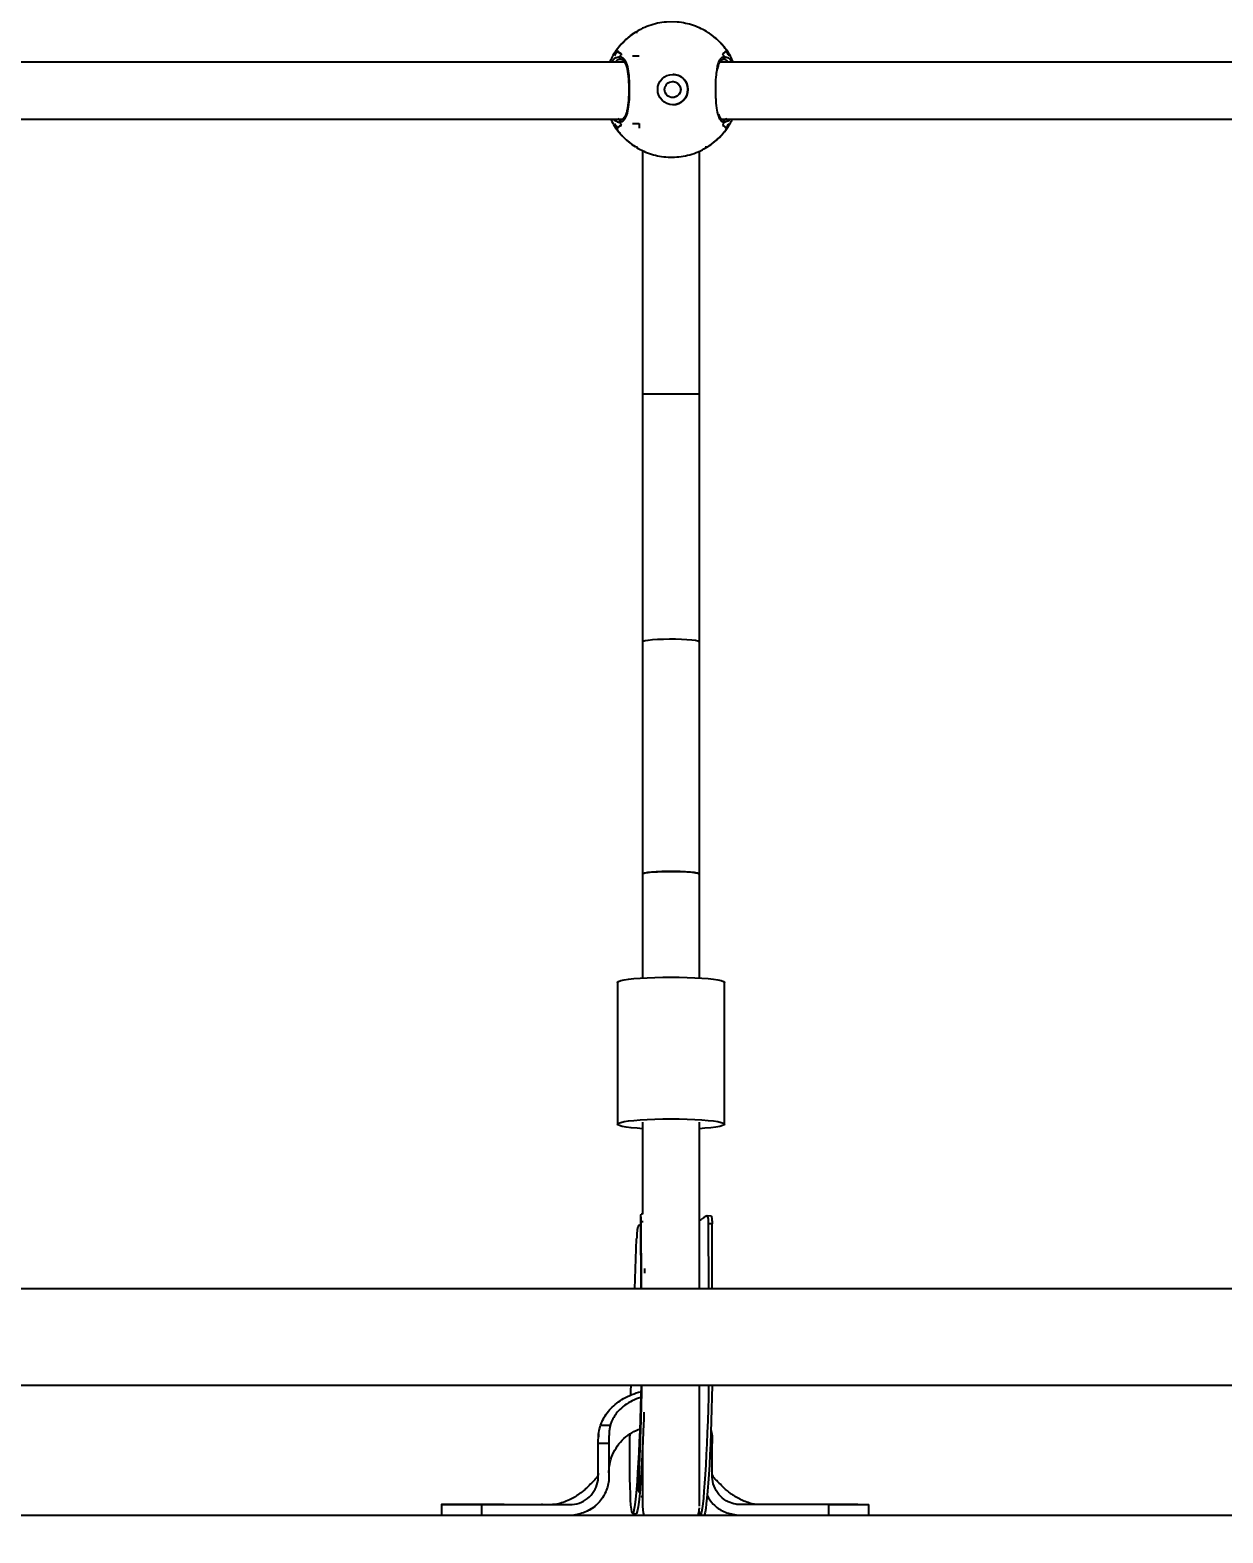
# Model space of a CAD drawing. Header units: millimetres. Extents: x -3365 to 2979, y -3775 to 2808.
# Drawn here: x -451.1 to -116.1, y -1146.7 to -724.7 of the extents above; entities that cross this region are included whole.
import ezdxf

# ---------------------------------------------------------------- set-up
doc = ezdxf.new("R2010")
doc.units = ezdxf.units.MM
for name, color, linetype in [('DIKOM_ОБЪЕКТ', 7, 'Continuous'), ('DIKOM_РАЗМЕР_ЗОНА', 7, 'Continuous'), ('DIKOM_РАЗМЕР_ОБЪЕКТА', 7, 'Continuous')]:
    doc.layers.add(name, color=color, linetype=linetype)
doc.styles.add('style1', font='arial.ttf', dxfattribs={"width": 0.8})
doc.dimstyles.new('1-50', dxfattribs={"dimtxt": 300, "dimasz": 200, "dimexe": 100, "dimexo": 0, "dimgap": 100, "dimtad": 1, "dimdec": 0, "dimtxsty": 'style1', "dimcen": 0, "dimclrd": 7, "dimclre": 7, "dimadec": 1, "dimazin": 2, "dimtfac": 1, "dimtdec": 0, "dimtmove": 0, "dimatfit": 3, "dimfxl": 0, "dimlwd": 25, "dimlwe": 18, "dimarcsym": 0})

# ---------------------------------------------------------------- blocks, each defined once
blk = doc.blocks.new('*D10')
at = {"layer": 'Defpoints', "color": 0, "transparency": 16777216}
for p in [(-921.14, 1308.33), (-1680.72, -1441.67), (325.78, -1441.67)]:
    blk.add_point(p, dxfattribs=at)
at = {"layer": 'DIKOM_РАЗМЕР_ОБЪЕКТА', "color": 7, "lineweight": 18, "transparency": 16777216}
for p, q in [((-921.14, 1308.33), (-1780.72, 1308.33)), ((325.78, -1441.67), (-1780.72, -1441.67))]:
    blk.add_line(p, q, dxfattribs=at)
at = {"layer": 'DIKOM_РАЗМЕР_ОБЪЕКТА', "color": 7, "lineweight": 25, "transparency": 16777216}
blk.add_line((-1680.72, 1108.33), (-1680.72, -1241.67), dxfattribs=at)
at = {"layer": 'DIKOM_РАЗМЕР_ОБЪЕКТА', "color": 7, "transparency": 16777216}
for points in [[(-1714.05, 1108.33), (-1647.38, 1108.33), (-1680.72, 1308.33)], [(-1714.05, -1241.67), (-1647.38, -1241.67), (-1680.72, -1441.67)]]:
    blk.add_solid(points, dxfattribs=at)
at = {"layer": 'DIKOM_РАЗМЕР_ОБЪЕКТА', "color": 0, "transparency": 16777216, "insert": (-1933.89, 16.54), "char_height": 300, "attachment_point": 5, "rotation": 90, "style": 'style1'}
blk.add_mtext('2750', dxfattribs=at)
blk = doc.blocks.new('*D11')
at = {"layer": 'Defpoints', "color": 0, "transparency": 16777216}
for p in [(-2621.14, -852.95), (2978.86, -852.95), (2978.86, -3675.5)]:
    blk.add_point(p, dxfattribs=at)
at = {"layer": 'DIKOM_РАЗМЕР_ЗОНА', "color": 7, "lineweight": 18, "transparency": 16777216}
for p, q in [((-2621.14, -852.95), (-2621.14, -3775.5)), ((2978.86, -852.95), (2978.86, -3775.5))]:
    blk.add_line(p, q, dxfattribs=at)
at = {"layer": 'DIKOM_РАЗМЕР_ЗОНА', "color": 7, "lineweight": 25, "transparency": 16777216}
blk.add_line((-2421.14, -3675.5), (2778.86, -3675.5), dxfattribs=at)
at = {"layer": 'DIKOM_РАЗМЕР_ЗОНА', "color": 7, "transparency": 16777216}
for points in [[(-2421.14, -3642.17), (-2421.14, -3708.83), (-2621.14, -3675.5)], [(2778.86, -3642.17), (2778.86, -3708.83), (2978.86, -3675.5)]]:
    blk.add_solid(points, dxfattribs=at)
at = {"layer": 'DIKOM_РАЗМЕР_ЗОНА', "color": 0, "transparency": 16777216, "insert": (368.05, -3422.33), "char_height": 300, "attachment_point": 5, "style": 'style1'}
blk.add_mtext('5600', dxfattribs=at)
blk = doc.blocks.new('*D12')
at = {"layer": 'Defpoints', "color": 0, "transparency": 16777216}
for p in [(-2915.08, 2808.33), (772.79, 2808.33), (178.86, -2941.67)]:
    blk.add_point(p, dxfattribs=at)
at = {"layer": 'DIKOM_РАЗМЕР_ЗОНА', "color": 7, "lineweight": 18, "transparency": 16777216}
for p, q in [((772.79, 2808.33), (-3015.08, 2808.33)), ((178.86, -2941.67), (-3015.08, -2941.67))]:
    blk.add_line(p, q, dxfattribs=at)
at = {"layer": 'DIKOM_РАЗМЕР_ЗОНА', "color": 7, "lineweight": 25, "transparency": 16777216}
blk.add_line((-2915.08, -2741.67), (-2915.08, 2608.33), dxfattribs=at)
at = {"layer": 'DIKOM_РАЗМЕР_ЗОНА', "color": 7, "transparency": 16777216}
for points in [[(-2948.41, 2608.33), (-2881.74, 2608.33), (-2915.08, 2808.33)], [(-2948.41, -2741.67), (-2881.74, -2741.67), (-2915.08, -2941.67)]]:
    blk.add_solid(points, dxfattribs=at)
at = {"layer": 'DIKOM_РАЗМЕР_ЗОНА', "color": 0, "transparency": 16777216, "insert": (-3168.25, 58.33), "char_height": 300, "attachment_point": 5, "rotation": 90, "style": 'style1'}
blk.add_mtext('5750', dxfattribs=at)

msp = doc.modelspace()

# ---------------------------------------------------------------- linework, layer by layer
at = {"layer": 'DIKOM_ОБЪЕКТ'}
for p, q in [((-281.25, -725.39), (-280.57, -725.31)), ((-260.8, -725.39), (-260.75, -725.39)), ((-284.16, -733.7), (-557.42, -733.7)), ((-286.44, -732.38), (-285.52, -732.14)), ((-285.25, -732.92), (-285.13, -732.91)), ((-281.93, -731.89), (-280.08, -731.89)), ((15.84, -733.7), (-257.42, -733.7)), ((-256.56, -732.92), (-256.48, -732.91)), ((-256.17, -732.14), (-255.31, -732.41)), ((-254.99, -731.2), (-254.92, -731.55)), ((-556.93, -749.7), (-284.7, -749.7)), ((-286.12, -749.56), (-285.32, -749.86)), ((-285.13, -749.87), (-285.31, -749.85)), ((-281.93, -750.89), (-280.08, -750.89)), ((-280.08, -750.89), (-280.08, -752.26)), ((-256.93, -749.7), (15.3, -749.7)), ((-255.22, -750.29), (-256.17, -750.63)), ((-256.11, -749.72), (-255.38, -749.49)), ((-285, -754.19), (-284.74, -754.47)), ((-254.92, -751.23), (-254.99, -751.57)), ((-281.25, -757.39), (-280.57, -757.47)), ((-279.15, -758.53), (-279.15, -826.79)), ((-263.15, -826.79), (-263.15, -758.65)), ((-261.57, -757.47), (-260.75, -757.39)), ((-279.15, -826.79), (-279.15, -896.44)), ((-279.15, -826.79), (-263.15, -826.79)), ((-263.15, -896.44), (-263.15, -826.79)), ((-279.15, -896.44), (-279.15, -961.7)), ((-263.15, -961.7), (-263.15, -896.44)), ((-279.15, -961.7), (-279.15, -990.84)), ((-263.15, -990.84), (-263.15, -961.7)), ((-286.15, -992.1), (-286.15, -1031.91)), ((-256.15, -1031.91), (-256.15, -992.1)), ((-279.15, -1031.3), (-279.15, -1057.18)), ((-263.15, -1078.17), (-263.15, -1031.3)), ((-279.62, -1057.9), (-279.53, -1078.17)), ((-279.15, -1057.18), (-279.48, -1057.18)), ((-263.15, -1059.02), (-262.5, -1058.58)), ((-259.99, -1057.7), (-261.03, -1057.67)), ((-279.61, -1060.22), (-279.66, -1060.22)), ((-279.52, -1078.17), (-279.6, -1059.34)), ((-278.95, -1059.36), (-279.6, -1059.34)), ((-260.55, -1078.17), (-260.62, -1059.85)), ((-259.63, -1059.88), (-260.62, -1059.85)), ((-259.55, -1078.17), (-259.63, -1059.88)), ((-281.33, -1078.17), (-280.8, -1064.07)), ((-278.54, -1073.69), (-278.54, -1072.42)), ((124.86, -1078.17), (-867.14, -1078.17)), ((-867.14, -1105.17), (124.86, -1105.17)), ((-263.15, -1139.15), (-263.15, -1105.17)), ((-290.9, -1116.38), (-288.18, -1116.38)), ((-288.56, -1121.59), (-291.56, -1121.59)), ((-291.56, -1129.73), (-291.56, -1121.59)), ((-291.47, -1118.96), (-291.5, -1119.66)), ((-288.56, -1121.59), (-288.56, -1129.73)), ((-259.56, -1121.59), (-260.09, -1121.59)), ((-259.6, -1120.08), (-259.65, -1119.38)), ((-259.6, -1120.1), (-259.61, -1119.38)), ((-259.56, -1129.73), (-259.56, -1121.59)), ((-279.15, -1123.08), (-279.15, -1139.25)), ((-291.56, -1130.73), (-291.56, -1129.73)), ((-288.56, -1129.73), (-288.56, -1130.73)), ((-259.56, -1130.73), (-259.56, -1129.73)), ((-335.56, -1138.73), (-335.56, -1141.67)), ((-330.29, -1138.73), (-335.55, -1138.73)), ((-327.07, -1138.73), (-328.34, -1138.73)), ((-324.28, -1141.67), (-324.28, -1138.73)), ((-324.28, -1138.73), (-299.56, -1138.73)), ((-292.95, -1139.52), (-292.13, -1138.77)), ((-226.85, -1138.73), (-251.55, -1138.73)), ((-226.85, -1141.67), (-226.85, -1138.73)), ((-222.7, -1138.73), (-215.59, -1138.73)), ((-215.56, -1141.67), (-215.56, -1138.73)), ((-881.14, -1141.67), (138.86, -1141.67)), ((-294.59, -1140.48), (-292.83, -1139.43)), ((-281.91, -1141.24), (-280.91, -1141.27))]:
    msp.add_line(p, q, dxfattribs=at)
at = {"layer": 'DIKOM_ОБЪЕКТ', "flags": 128}
for points in [[(-279.15, -896.44), (-278.96, -896.27), (-278.41, -896.11), (-277.52, -895.96), (-276.33, -895.83), (-274.9, -895.74), (-273.29, -895.67), (-271.58, -895.65), (-269.86, -895.65), (-268.19, -895.7), (-266.66, -895.78), (-265.34, -895.89), (-264.3, -896.03), (-263.57, -896.19), (-263.2, -896.35), (-263.15, -896.44)], [(-263.15, -961.7), (-263.26, -961.57), (-263.72, -961.41), (-264.53, -961.25), (-265.65, -961.12), (-267.03, -961.02), (-268.6, -960.95), (-270.29, -960.91), (-272.02, -960.91), (-273.71, -960.95), (-275.28, -961.02), (-276.65, -961.12), (-277.77, -961.25), (-278.58, -961.41), (-279.05, -961.57), (-279.15, -961.7)], [(-279.15, -961.7), (-278.96, -961.53), (-278.41, -961.37), (-277.52, -961.22), (-276.33, -961.09), (-274.9, -961), (-273.29, -960.93), (-271.58, -960.91), (-269.86, -960.91), (-268.19, -960.96), (-266.66, -961.04), (-265.34, -961.15), (-264.3, -961.29), (-263.57, -961.45), (-263.2, -961.61), (-263.15, -961.7)], [(-286.15, -992.1), (-286.14, -992.05), (-285.88, -991.82), (-285.27, -991.6), (-284.33, -991.39), (-283.08, -991.2), (-281.55, -991.03), (-279.78, -990.88), (-277.81, -990.77), (-275.68, -990.68), (-273.44, -990.63), (-271.15, -990.61)], [(-271.15, -990.61), (-268.86, -990.63), (-266.63, -990.68), (-264.5, -990.77), (-262.52, -990.88), (-260.75, -991.03), (-259.22, -991.2), (-257.97, -991.39), (-257.03, -991.6), (-256.43, -991.82), (-256.16, -992.05), (-256.15, -992.1)], [(-279.15, -1033.17), (-280.69, -1033.06), (-282.35, -1032.9), (-283.74, -1032.72), (-284.84, -1032.52), (-285.62, -1032.3), (-286.05, -1032.08), (-286.14, -1031.85), (-285.88, -1031.62), (-285.27, -1031.4), (-284.33, -1031.19), (-283.08, -1031), (-281.55, -1030.83), (-279.78, -1030.69), (-277.81, -1030.57), (-275.68, -1030.48), (-273.44, -1030.43), (-271.15, -1030.41)], [(-271.15, -1030.41), (-268.86, -1030.43), (-266.63, -1030.48), (-264.5, -1030.57), (-262.52, -1030.69), (-260.75, -1030.83), (-259.22, -1031), (-257.97, -1031.19), (-257.03, -1031.4), (-256.43, -1031.62), (-256.16, -1031.85), (-256.25, -1032.08), (-256.69, -1032.3), (-257.46, -1032.52), (-258.56, -1032.72), (-259.95, -1032.9), (-261.61, -1033.06), (-263.15, -1033.17)], [(-279.57, -1105.17), (-279.63, -1108.05), (-279.71, -1111.37), (-279.82, -1114.68), (-279.93, -1117.93), (-280.06, -1121.1), (-280.2, -1124.15), (-280.35, -1127.03), (-280.51, -1129.73), (-280.68, -1132.19), (-280.85, -1134.41), (-281.03, -1136.35), (-281.2, -1137.99), (-281.37, -1139.31), (-281.54, -1140.3), (-281.71, -1140.94), (-281.86, -1141.23), (-282.01, -1141.16), (-282.15, -1140.74), (-282.27, -1139.96), (-282.39, -1138.85), (-282.48, -1137.41), (-282.56, -1135.65), (-282.63, -1133.61), (-282.67, -1131.29), (-282.7, -1128.74), (-282.71, -1125.97), (-282.7, -1123.02), (-282.67, -1119.92), (-282.66, -1118.93)], [(-282.42, -1107.95), (-282.38, -1106.8), (-282.33, -1105.17)], [(-260.58, -1105.17), (-260.58, -1105.26), (-260.65, -1108.55), (-260.74, -1111.88), (-260.84, -1115.18), (-260.96, -1118.44), (-261.09, -1121.61), (-261.23, -1124.66), (-261.38, -1127.54), (-261.54, -1130.23), (-261.71, -1132.7), (-261.88, -1134.92), (-262.05, -1136.86), (-262.23, -1138.5), (-262.4, -1139.82), (-262.57, -1140.8), (-262.73, -1141.45), (-262.83, -1141.67)], [(-259.58, -1105.17), (-259.59, -1105.29), (-259.65, -1108.58), (-259.74, -1111.9), (-259.84, -1115.21), (-259.96, -1118.47), (-260.09, -1121.64), (-260.23, -1124.68), (-260.38, -1127.57), (-260.54, -1130.26), (-260.71, -1132.73), (-260.88, -1134.95), (-261.05, -1136.89), (-261.23, -1138.52), (-261.4, -1139.84), (-261.57, -1140.83), (-261.73, -1141.47), (-261.82, -1141.67)], [(-278.75, -1112.74), (-278.82, -1114.7), (-278.93, -1117.96), (-279.06, -1121.13), (-279.2, -1124.17), (-279.36, -1127.06), (-279.52, -1129.75), (-279.68, -1132.22), (-279.85, -1134.44), (-280.03, -1136.38), (-280.2, -1138.02), (-280.37, -1139.34), (-280.54, -1140.32), (-280.71, -1140.96), (-280.86, -1141.25), (-280.91, -1141.27)], [(-279.15, -1139.25), (-278.95, -1141.03), (-278.78, -1141.67)], [(-263.53, -1141.67), (-263.35, -1141.03), (-263.16, -1139.63)]]:
    msp.add_lwpolyline(points, dxfattribs=at)
at = {"layer": 'DIKOM_ОБЪЕКТ'}
for centre, radius in [((-270.64, -741.39), 4.25), ((-270.68, -741.39), 2.25)]:
    msp.add_circle(centre, radius, dxfattribs=at)
for centre, radius, start, end in [((-271, -741.39), 19, 122.6528, 147.3537), ((-271, -741.39), 19, 32.6449, 57.3486), ((-270.92, -741.39), 18.69, 144.3934, 149.4269), ((-270.9, -741.35), 17.28, 144.9589, 147.7981), ((-270.79, -741.35), 17.28, 32.2019, 35.0411), ((-270.94, -741.39), 18.69, 30.5731, 35.6066), ((-270.64, -741.39), 4.25, 359.996, 89.9976), ((-270.64, -741.39), 4.25, 270.0043, 0.0022), ((-270.94, -741.39), 18.67, 210.5701, 215.6084), ((-270.89, -741.42), 17.29, 212.2032, 215.0397), ((-270.81, -741.42), 17.29, 324.9603, 327.7968), ((-270.93, -741.39), 18.67, 324.3916, 329.4299), ((-271, -741.39), 19, 212.6452, 237.3483), ((-271, -741.39), 19, 302.6503, 327.3563), ((-260.57, -1140.55), 2.71, 182.2229, 204.3886)]:
    msp.add_arc(centre, radius, start, end, dxfattribs=at)
for points, knots in [([(-281.3, -725.45), (-281.43, -725.52), (-282.21, -725.98), (-283.52, -727.05), (-285.16, -728.64), (-286.57, -730.43), (-287.65, -732.12), (-288.15, -733.25), (-288.35, -733.7)], [0, 0, 0, 0, 0.038966, 0.248132, 0.456369, 0.663078, 0.86703, 1, 1, 1, 1]), ([(-261.18, -725.12), (-261.84, -724.76), (-263.17, -724.01), (-265.35, -723.2), (-267.64, -722.64), (-270.03, -722.36), (-272.47, -722.39), (-274.93, -722.74), (-277.36, -723.43), (-279.48, -724.31), (-280.71, -725.08), (-281.21, -725.39)], [0, 0, 0, 0, 0.107114, 0.217064, 0.328829, 0.442382, 0.557761, 0.67506, 0.794453, 0.916229, 1, 1, 1, 1]), ([(-260.73, -725.43), (-260.87, -725.32), (-261.01, -725.21), (-261.17, -725.13), (-261.18, -725.12)], [0, 0, 0, 0, 0.963295, 1, 1, 1, 1]), ([(-254.97, -731.19), (-254.99, -731.16), (-255.35, -730.53), (-256.23, -729.39), (-257.66, -727.8), (-259.16, -726.46), (-260.25, -725.74), (-260.73, -725.43)], [0, 0, 0, 0, 0.012217, 0.264704, 0.52484, 0.791497, 1, 1, 1, 1]), ([(-287.93, -733.7), (-287.5, -733.15), (-287.01, -732.51), (-286.51, -732.4), (-286.44, -732.38)], [0, 0, 0, 0, 0.858408, 1, 1, 1, 1]), ([(-285.23, -732.94), (-285.56, -732.94), (-286.09, -732.94), (-286.62, -733.5), (-286.81, -733.7)], [0, 0, 0, 0, 0.633439, 1, 1, 1, 1]), ([(-286.11, -730.51), (-286.02, -730.67), (-285.83, -730.98), (-285.31, -731.28), (-285.05, -731.43)], [0, 0, 0, 0, 0.49657, 1, 1, 1, 1]), ([(-285.05, -731.43), (-285.31, -731.28), (-285.83, -730.98), (-286.02, -730.67), (-286.11, -730.51)], [0, 0, 0, 0, 0.496485, 1, 1, 1, 1]), ([(-285.24, -732.87), (-285.24, -732.87), (-285.3, -732.86), (-285.41, -732.78), (-285.54, -732.64), (-285.6, -732.47), (-285.6, -732.31), (-285.56, -732.2), (-285.53, -732.15), (-285.52, -732.14)], [0, 0, 0, 0, 0.003697, 0.219082, 0.428674, 0.623622, 0.80479, 0.979467, 1, 1, 1, 1]), ([(-285.52, -732.14), (-285.55, -732.19), (-285.59, -732.28), (-285.6, -732.45), (-285.56, -732.6), (-285.46, -732.74), (-285.32, -732.84), (-285.18, -732.9), (-285.08, -732.9), (-285.05, -732.9)], [0, 0, 0, 0, 0.145305, 0.29077, 0.43463, 0.582132, 0.73854, 0.906191, 1, 1, 1, 1]), ([(-285.52, -732.14), (-285.14, -732.27), (-284.34, -732.55), (-283.51, -734.29), (-283.09, -736.55), (-282.88, -739.12), (-282.83, -741.88), (-282.95, -744.93), (-283.29, -747.57), (-283.93, -749.52), (-284.73, -750.46), (-285.32, -750.59), (-285.52, -750.63)], [0, 0, 0, 0, 0.111434, 0.22936, 0.339014, 0.410112, 0.516711, 0.623258, 0.729395, 0.834804, 0.941414, 1, 1, 1, 1]), ([(-285.04, -732.94), (-284.98, -732.95), (-284.78, -732.98), (-284.46, -733.24), (-284.06, -733.8), (-283.7, -734.64), (-283.42, -735.75), (-283.21, -737.08), (-283.08, -738.56), (-283.01, -739.87), (-283.01, -740.66), (-283.01, -740.92)], [0, 0, 0, 0, 0.05631, 0.183681, 0.303648, 0.431187, 0.558268, 0.683795, 0.812724, 0.940872, 1, 1, 1, 1]), ([(-258.15, -735.45), (-258.12, -735.22), (-257.97, -734.17), (-257.44, -732.95), (-256.74, -732.24), (-256.28, -732.16), (-256.17, -732.14)], [0, 0, 0, 0, 0.102766, 0.487508, 0.879931, 1, 1, 1, 1]), ([(-258.04, -735.65), (-257.99, -735.42), (-257.88, -734.79), (-257.61, -734.01), (-257.26, -733.35), (-256.88, -733), (-256.67, -732.87), (-256.53, -732.9), (-256.52, -732.9)], [0, 0, 0, 0, 0.124989, 0.336785, 0.54921, 0.760545, 0.983633, 1, 1, 1, 1]), ([(-255.75, -730.51), (-255.82, -730.67), (-255.95, -730.98), (-256.42, -731.28), (-256.65, -731.43)], [0, 0, 0, 0, 0.496571, 1, 1, 1, 1]), ([(-255.75, -730.51), (-255.82, -730.67), (-255.95, -730.98), (-256.42, -731.28), (-256.65, -731.43)], [0, 0, 0, 0, 0.496571, 1, 1, 1, 1]), ([(-256.17, -732.14), (-256.15, -732.19), (-256.1, -732.28), (-256.1, -732.45), (-256.14, -732.6), (-256.23, -732.74), (-256.37, -732.84), (-256.52, -732.9), (-256.61, -732.9), (-256.65, -732.9)], [0, 0, 0, 0, 0.145307, 0.290772, 0.434619, 0.582124, 0.738535, 0.906189, 1, 1, 1, 1]), ([(-256.52, -732.88), (-256.5, -732.88), (-256.41, -732.87), (-256.28, -732.78), (-256.16, -732.64), (-256.1, -732.47), (-256.1, -732.31), (-256.14, -732.2), (-256.17, -732.15), (-256.17, -732.14)], [0, 0, 0, 0, 0.067218, 0.26888, 0.465077, 0.647625, 0.81725, 0.980775, 1, 1, 1, 1]), ([(-255.01, -733.7), (-255.17, -733.52), (-255.64, -732.95), (-256.12, -732.95), (-256.44, -732.96)], [0, 0, 0, 0, 0.319418, 1, 1, 1, 1]), ([(-255.31, -732.41), (-255.22, -732.43), (-254.78, -732.53), (-254.34, -733.18), (-253.99, -733.7)], [0, 0, 0, 0, 0.199299, 1, 1, 1, 1]), ([(-253.65, -733.7), (-253.77, -733.41), (-254.14, -732.54), (-254.64, -731.73), (-254.97, -731.19)], [0, 0, 0, 0, 0.33145, 1, 1, 1, 1]), ([(-257.8, -748.6), (-257.91, -748.34), (-258.24, -747.52), (-258.43, -745.55), (-258.57, -742.94), (-258.58, -740.17), (-258.48, -737.39), (-258.24, -736.03), (-258.15, -735.45)], [0, 0, 0, 0, 0.095457, 0.303918, 0.440559, 0.645591, 0.850387, 1, 1, 1, 1]), ([(-283.01, -740.92), (-283, -741.21), (-282.99, -742.06), (-283.04, -743.45), (-283.14, -745.01), (-283.31, -746.43), (-283.56, -747.65), (-283.88, -748.62), (-284.27, -749.32), (-284.69, -749.73), (-284.96, -749.89), (-285.13, -749.87), (-285.15, -749.87)], [0, 0, 0, 0, 0.063289, 0.18036, 0.296845, 0.412181, 0.527057, 0.639978, 0.752367, 0.864576, 0.982618, 1, 1, 1, 1]), ([(-270.73, -739.15), (-270.52, -739.16), (-270.06, -739.19), (-269.41, -739.52), (-268.87, -740.04), (-268.54, -740.7), (-268.5, -741.17), (-268.48, -741.39)], [0, 0, 0, 0, 0.181205, 0.388196, 0.601218, 0.818599, 1, 1, 1, 1]), ([(-268.48, -741.39), (-268.5, -741.64), (-268.55, -742.13), (-268.92, -742.8), (-269.48, -743.31), (-270.12, -743.61), (-270.56, -743.61), (-270.73, -743.61)], [0, 0, 0, 0, 0.209721, 0.419277, 0.63315, 0.850571, 1, 1, 1, 1]), ([(-288.07, -749.7), (-288.04, -749.78), (-287.74, -750.47), (-286.98, -751.7), (-286.1, -753), (-285.49, -753.65), (-285.35, -753.8)], [0, 0, 0, 0, 0.051904, 0.456625, 0.876788, 1, 1, 1, 1]), ([(-286.64, -750.24), (-286.76, -750.21), (-286.99, -750.17), (-287.21, -749.85), (-287.32, -749.7)], [0, 0, 0, 0, 0.526151, 1, 1, 1, 1]), ([(-285.52, -750.63), (-285.57, -750.64), (-285.92, -750.66), (-286.3, -750.44), (-286.64, -750.24)], [0, 0, 0, 0, 0.120946, 1, 1, 1, 1]), ([(-285.52, -750.63), (-285.55, -750.59), (-285.59, -750.49), (-285.6, -750.33), (-285.56, -750.17), (-285.46, -750.04), (-285.32, -749.93), (-285.18, -749.88), (-285.08, -749.87), (-285.05, -749.87)], [0, 0, 0, 0, 0.14533, 0.290768, 0.434627, 0.582151, 0.738542, 0.906194, 1, 1, 1, 1]), ([(-285.19, -749.9), (-285.2, -749.9), (-285.29, -749.91), (-285.41, -749.99), (-285.54, -750.13), (-285.6, -750.3), (-285.6, -750.47), (-285.56, -750.58), (-285.53, -750.63), (-285.52, -750.63)], [0, 0, 0, 0, 0.057058, 0.260891, 0.45928, 0.643785, 0.815217, 0.980567, 1, 1, 1, 1]), ([(-256.17, -750.63), (-256.23, -750.63), (-256.69, -750.56), (-257.34, -750.14), (-257.68, -749), (-257.8, -748.6)], [0, 0, 0, 0, 0.078537, 0.679044, 1, 1, 1, 1]), ([(-256.68, -749.82), (-256.74, -749.81), (-256.91, -749.77), (-257.22, -749.46), (-257.53, -748.97), (-257.68, -748.5), (-257.74, -748.32)], [0, 0, 0, 0, 0.180994, 0.503843, 0.809032, 1, 1, 1, 1]), ([(-256.65, -749.87), (-256.63, -749.88), (-256.57, -749.89), (-256.5, -749.85), (-256.45, -749.83)], [0, 0, 0, 0, 0.218325, 1, 1, 1, 1]), ([(-256.65, -749.87), (-256.58, -749.88), (-256.45, -749.89), (-256.28, -749.99), (-256.16, -750.13), (-256.1, -750.3), (-256.1, -750.47), (-256.14, -750.58), (-256.17, -750.63), (-256.17, -750.63)], [0, 0, 0, 0, 0.177664, 0.355434, 0.52842, 0.689352, 0.838864, 0.983051, 1, 1, 1, 1]), ([(-256.17, -750.63), (-256.15, -750.59), (-256.1, -750.49), (-256.1, -750.33), (-256.14, -750.17), (-256.23, -750.04), (-256.37, -749.93), (-256.52, -749.88), (-256.61, -749.87), (-256.65, -749.87)], [0, 0, 0, 0, 0.145332, 0.29077, 0.434617, 0.582144, 0.738538, 0.906192, 1, 1, 1, 1]), ([(-254.51, -749.7), (-254.64, -749.89), (-254.88, -750.23), (-255.11, -750.27), (-255.22, -750.29)], [0, 0, 0, 0, 0.574338, 1, 1, 1, 1]), ([(-254.99, -751.57), (-254.74, -751.19), (-254.34, -750.59), (-254.05, -749.94), (-253.95, -749.7)], [0, 0, 0, 0, 0.63949, 1, 1, 1, 1]), ([(-285.05, -751.35), (-285.31, -751.5), (-285.83, -751.8), (-286.02, -752.11), (-286.11, -752.26)], [0, 0, 0, 0, 0.496485, 1, 1, 1, 1]), ([(-286.11, -752.26), (-286.02, -752.11), (-285.83, -751.8), (-285.31, -751.5), (-285.05, -751.35)], [0, 0, 0, 0, 0.49657, 1, 1, 1, 1]), ([(-284.74, -754.47), (-284.61, -754.63), (-283.98, -755.33), (-282.81, -756.33), (-281.71, -757.06), (-281.21, -757.39)], [0, 0, 0, 0, 0.134306, 0.610923, 1, 1, 1, 1]), ([(-260.73, -757.34), (-260.59, -757.27), (-259.8, -756.8), (-258.74, -755.97), (-257.92, -755.13), (-257.63, -754.84)], [0, 0, 0, 0, 0.116098, 0.69255, 1, 1, 1, 1]), ([(-257.63, -754.84), (-257.37, -754.59), (-256.57, -753.82), (-255.68, -752.72), (-255.14, -751.82), (-254.99, -751.57)], [0, 0, 0, 0, 0.252595, 0.792669, 1, 1, 1, 1]), ([(-256.65, -751.35), (-256.42, -751.5), (-255.95, -751.8), (-255.82, -752.11), (-255.75, -752.26)], [0, 0, 0, 0, 0.496485, 1, 1, 1, 1]), ([(-256.65, -751.35), (-256.42, -751.5), (-255.95, -751.8), (-255.82, -752.11), (-255.75, -752.26)], [0, 0, 0, 0, 0.496485, 1, 1, 1, 1]), ([(-280.82, -757.65), (-280.16, -758.02), (-278.83, -758.76), (-276.65, -759.57), (-274.36, -760.14), (-271.97, -760.41), (-269.53, -760.38), (-267.07, -760.03), (-264.64, -759.35), (-262.5, -758.45), (-261.25, -757.67), (-260.73, -757.34)], [0, 0, 0, 0, 0.106717, 0.216264, 0.327613, 0.440748, 0.555701, 0.672567, 0.79152, 0.912849, 1, 1, 1, 1]), ([(-279.6, -1059.34), (-279.6, -1058.92), (-279.61, -1058.06), (-279.64, -1057.3), (-279.53, -1057.23), (-279.48, -1057.2)], [0, 0, 0, 0, 0.346211, 0.692518, 1, 1, 1, 1]), ([(-260.62, -1059.85), (-260.63, -1059.42), (-260.64, -1058.56), (-260.72, -1057.81), (-261.01, -1057.59), (-261.57, -1057.87), (-262.18, -1058.33), (-262.5, -1058.58)], [0, 0, 0, 0, 0.20318, 0.406428, 0.606936, 0.79753, 1, 1, 1, 1]), ([(-259.99, -1057.7), (-259.99, -1057.7), (-259.82, -1057.62), (-259.74, -1057.92), (-259.63, -1058.61), (-259.63, -1059.45), (-259.63, -1059.88)], [0, 0, 0, 0, 0.005864, 0.331139, 0.660363, 1, 1, 1, 1]), ([(-279.66, -1060.27), (-279.74, -1060.25), (-280.09, -1060.18), (-280.4, -1060.56), (-280.65, -1061.42), (-280.74, -1062.64), (-280.78, -1063.61), (-280.8, -1064.07)], [0, 0, 0, 0, 0.079846, 0.322962, 0.553381, 0.788717, 1, 1, 1, 1]), ([(-279.41, -1105.17), (-279.42, -1105.54), (-279.44, -1106.93), (-279.49, -1109.37), (-279.58, -1113.32), (-279.72, -1117.94), (-279.89, -1122.84), (-280.05, -1126.9), (-280.18, -1130.09), (-280.27, -1132.47), (-280.3, -1134.07), (-280.31, -1135.09), (-280.2, -1135.27), (-280.14, -1135.35)], [0, 0, 0, 0, 0.027732, 0.10353, 0.176868, 0.315903, 0.444959, 0.563983, 0.672972, 0.771981, 0.861122, 0.940569, 1, 1, 1, 1]), ([(-290.9, -1116.38), (-290.73, -1115.95), (-290.07, -1114.26), (-288.54, -1112.11), (-286.41, -1110.17), (-284.42, -1108.82), (-282.15, -1107.78), (-280.44, -1107.17), (-279.51, -1107.04), (-279.45, -1107.03)], [0, 0, 0, 0, 0.091613, 0.355091, 0.503483, 0.651946, 0.819181, 0.986469, 1, 1, 1, 1]), ([(-279.48, -1108.65), (-279.53, -1108.66), (-280.42, -1108.83), (-282.02, -1109.52), (-284.17, -1110.77), (-286.27, -1112.64), (-287.59, -1114.62), (-288.07, -1116.05), (-288.18, -1116.38)], [0, 0, 0, 0, 0.013352, 0.221634, 0.423556, 0.625237, 0.91207, 1, 1, 1, 1]), ([(-291.56, -1120.51), (-291.54, -1119.82), (-291.49, -1118.41), (-291.1, -1117.06), (-290.9, -1116.38)], [0, 0, 0, 0, 0.492152, 1, 1, 1, 1]), ([(-288.18, -1116.38), (-288.2, -1116.46), (-288.32, -1116.87), (-288.54, -1117.92), (-288.57, -1119.59), (-288.57, -1120.92), (-288.56, -1121.59)], [0, 0, 0, 0, 0.048367, 0.242134, 0.618945, 1, 1, 1, 1]), ([(-288.56, -1129.8), (-288.56, -1129.7), (-288.56, -1129.53), (-288.56, -1129.21), (-288.52, -1128.52), (-288.33, -1126.96), (-287.66, -1124.69), (-286.28, -1122.19), (-284.43, -1120.09), (-282.22, -1118.42), (-280.54, -1117.75), (-279.71, -1117.42)], [0, 0, 0, 0, 0.017849, 0.033092, 0.061203, 0.146264, 0.321234, 0.495405, 0.666894, 0.83542, 1, 1, 1, 1]), ([(-259.93, -1117.59), (-259.86, -1117.85), (-259.59, -1118.79), (-259.58, -1119.79), (-259.56, -1120.51)], [0, 0, 0, 0, 0.27696, 1, 1, 1, 1]), ([(-291.56, -1121.59), (-291.56, -1121.5), (-291.56, -1121.14), (-291.56, -1120.78), (-291.56, -1120.51)], [0, 0, 0, 0, 0.256327, 1, 1, 1, 1]), ([(-259.56, -1120.51), (-259.56, -1120.61), (-259.56, -1120.97), (-259.56, -1121.33), (-259.56, -1121.59)], [0, 0, 0, 0, 0.256333, 1, 1, 1, 1]), ([(-291.56, -1129.91), (-291.56, -1130), (-291.57, -1130.18), (-291.58, -1130.23), (-291.58, -1130.27), (-291.6, -1130.35), (-291.61, -1130.39), (-291.62, -1130.42), (-291.64, -1130.45), (-291.66, -1130.51), (-291.76, -1130.76), (-292.29, -1131.45), (-293.2, -1132.36), (-294.39, -1133.63), (-295.48, -1134.63), (-296.36, -1135.35), (-297.28, -1136), (-298.38, -1136.71), (-299.81, -1137.48), (-301.55, -1138.19), (-303.37, -1138.67), (-304.07, -1138.71), (-304.43, -1138.73)], [0, 0, 0, 0, 0.018189, 0.034394, 0.052853, 0.056715, 0.058316, 0.059782, 0.06126, 0.06295, 0.067438, 0.091969, 0.171062, 0.268637, 0.337572, 0.396369, 0.442786, 0.502188, 0.593499, 0.710964, 0.847913, 1, 1, 1, 1]), ([(-299.56, -1138.73), (-299.34, -1138.73), (-298.22, -1138.7), (-296.23, -1138.17), (-293.96, -1136.65), (-292.32, -1134.46), (-291.63, -1132.36), (-291.58, -1131.1), (-291.56, -1130.73)], [0, 0, 0, 0, 0.054127, 0.268331, 0.482529, 0.697284, 0.911983, 1, 1, 1, 1]), ([(-288.56, -1130.73), (-288.57, -1130.82), (-288.57, -1131.24), (-288.69, -1132.9), (-289.49, -1135.67), (-291.71, -1138.71), (-294.79, -1140.94), (-297.23, -1141.43), (-298.44, -1141.67)], [0, 0, 0, 0, 0.015848, 0.079303, 0.310363, 0.54142, 0.77146, 1, 1, 1, 1]), ([(-246.59, -1138.73), (-246.91, -1138.72), (-247.51, -1138.69), (-249.04, -1138.34), (-250.59, -1137.79), (-252.1, -1137.08), (-253.34, -1136.34), (-254.45, -1135.58), (-255.4, -1134.85), (-256.46, -1133.89), (-257.51, -1132.75), (-258.43, -1131.88), (-259.08, -1131.17), (-259.39, -1130.72), (-259.47, -1130.52), (-259.49, -1130.47), (-259.5, -1130.44), (-259.51, -1130.41), (-259.52, -1130.39), (-259.54, -1130.3), (-259.54, -1130.29), (-259.56, -1130.19), (-259.56, -1130.15), (-259.57, -1129.83), (-259.57, -1129.43), (-259.56, -1129.08)], [0, 0, 0, 0, 0.124107, 0.238099, 0.339916, 0.425646, 0.508326, 0.557902, 0.611275, 0.676137, 0.757217, 0.823993, 0.864585, 0.883786, 0.887179, 0.888513, 0.889678, 0.890775, 0.891901, 0.894482, 0.911792, 0.925079, 0.932809, 0.941955, 1, 1, 1, 1]), ([(-251.55, -1138.73), (-251.64, -1138.73), (-252.1, -1138.73), (-253.31, -1138.6), (-255.25, -1137.98), (-257.35, -1136.47), (-258.92, -1134.24), (-259.52, -1132.2), (-259.56, -1131.02), (-259.56, -1130.73)], [0, 0, 0, 0, 0.022082, 0.110619, 0.289019, 0.502894, 0.717715, 0.931831, 1, 1, 1, 1]), ([(-335.54, -1138.73), (-335.55, -1138.73), (-335.64, -1138.73), (-335.29, -1138.73), (-334.43, -1138.73), (-333, -1138.73), (-331.06, -1138.73), (-328.29, -1138.73), (-325.79, -1138.73), (-324.28, -1138.73)], [0, 0, 0, 0, 0.012296, 0.165143, 0.313683, 0.46653, 0.61507, 0.767917, 1, 1, 1, 1]), ([(-327.29, -1138.73), (-327.91, -1138.73), (-329.12, -1138.73), (-329.9, -1138.73), (-330.29, -1138.73)], [0, 0, 0, 0, 0.507946, 1, 1, 1, 1]), ([(-322.69, -1138.73), (-323.99, -1138.73), (-326.48, -1138.73), (-328.81, -1138.73), (-329.93, -1138.73)], [0, 0, 0, 0, 0.52184, 1, 1, 1, 1]), ([(-317.96, -1138.73), (-319.27, -1138.73), (-321.78, -1138.73), (-323.74, -1138.73), (-324.67, -1138.73)], [0, 0, 0, 0, 0.522533, 1, 1, 1, 1]), ([(-307.23, -1138.72), (-307.27, -1138.72), (-307.37, -1138.72), (-307.47, -1138.72), (-307.52, -1138.72)], [0, 0, 0, 0, 0.499592, 1, 1, 1, 1]), ([(-292.68, -1139.32), (-292.63, -1139.27), (-292.52, -1139.18), (-292.4, -1139.08), (-292.34, -1139.03)], [0, 0, 0, 0, 0.499812, 1, 1, 1, 1]), ([(-279.57, -1136.46), (-279.53, -1136.47), (-279.47, -1136.49), (-279.24, -1136.22), (-279.15, -1136.11)], [0, 0, 0, 0, 0.594368, 1, 1, 1, 1]), ([(-261, -1136.18), (-260.48, -1137.01), (-259.3, -1138.88), (-256.4, -1140.88), (-254.04, -1141.38), (-252.88, -1141.62)], [0, 0, 0, 0, 0.287752, 0.652068, 1, 1, 1, 1]), ([(-246.13, -1138.71), (-246.2, -1138.71), (-246.33, -1138.71), (-246.47, -1138.71), (-246.54, -1138.72)], [0, 0, 0, 0, 0.498394, 1, 1, 1, 1]), ([(-226.19, -1138.73), (-227.13, -1138.73), (-229.08, -1138.73), (-231.58, -1138.73), (-232.89, -1138.73)], [0, 0, 0, 0, 0.477552, 1, 1, 1, 1]), ([(-218.67, -1138.73), (-219.58, -1138.73), (-222.72, -1138.73), (-225.85, -1138.73), (-228.08, -1138.73)], [0, 0, 0, 0, 0.29165, 1, 1, 1, 1]), ([(-226.85, -1138.73), (-226.76, -1138.73), (-226.35, -1138.73), (-224.63, -1138.73), (-222.22, -1138.73), (-219.68, -1138.73), (-217.85, -1138.73), (-216.51, -1138.73), (-215.7, -1138.73), (-215.62, -1138.73), (-215.59, -1138.73)], [0, 0, 0, 0, 0.012375, 0.061891, 0.261123, 0.409634, 0.562453, 0.710964, 0.863782, 1, 1, 1, 1])]:
    msp.add_open_spline(points, degree=3, knots=knots, dxfattribs=at)

# ---------------------------------------------------------------- dimensions: what is measured, and where the dimension line sits
at = {"layer": 'DIKOM_РАЗМЕР_ЗОНА'}
dim = msp.add_linear_dim(base=(-2915.08, 2808.33), p1=(178.86, -2941.67), p2=(772.79, 2808.33), angle=90, dimstyle='1-50', dxfattribs=at)
dim.commit()
dim.dimension.update_dxf_attribs({"geometry": '*D12', "text_midpoint": (-2915.08, 58.33), "dimtype": 160})
dim = msp.add_linear_dim(base=(2978.86, -3675.5), p1=(-2621.14, -852.95), p2=(2978.86, -852.95), dimstyle='1-50', dxfattribs=at)
dim.commit()
dim.dimension.update_dxf_attribs({"geometry": '*D11', "text_midpoint": (368.05, -3675.5), "dimtype": 160})
at = {"layer": 'DIKOM_РАЗМЕР_ОБЪЕКТА'}
dim = msp.add_linear_dim(base=(-1680.72, -1441.67), p1=(-921.14, 1308.33), p2=(325.78, -1441.67), angle=90, dimstyle='1-50', dxfattribs=at)
dim.commit()
dim.dimension.update_dxf_attribs({"geometry": '*D10', "text_midpoint": (-1680.72, 16.54), "dimtype": 160})

doc.saveas('drawing.dxf')
